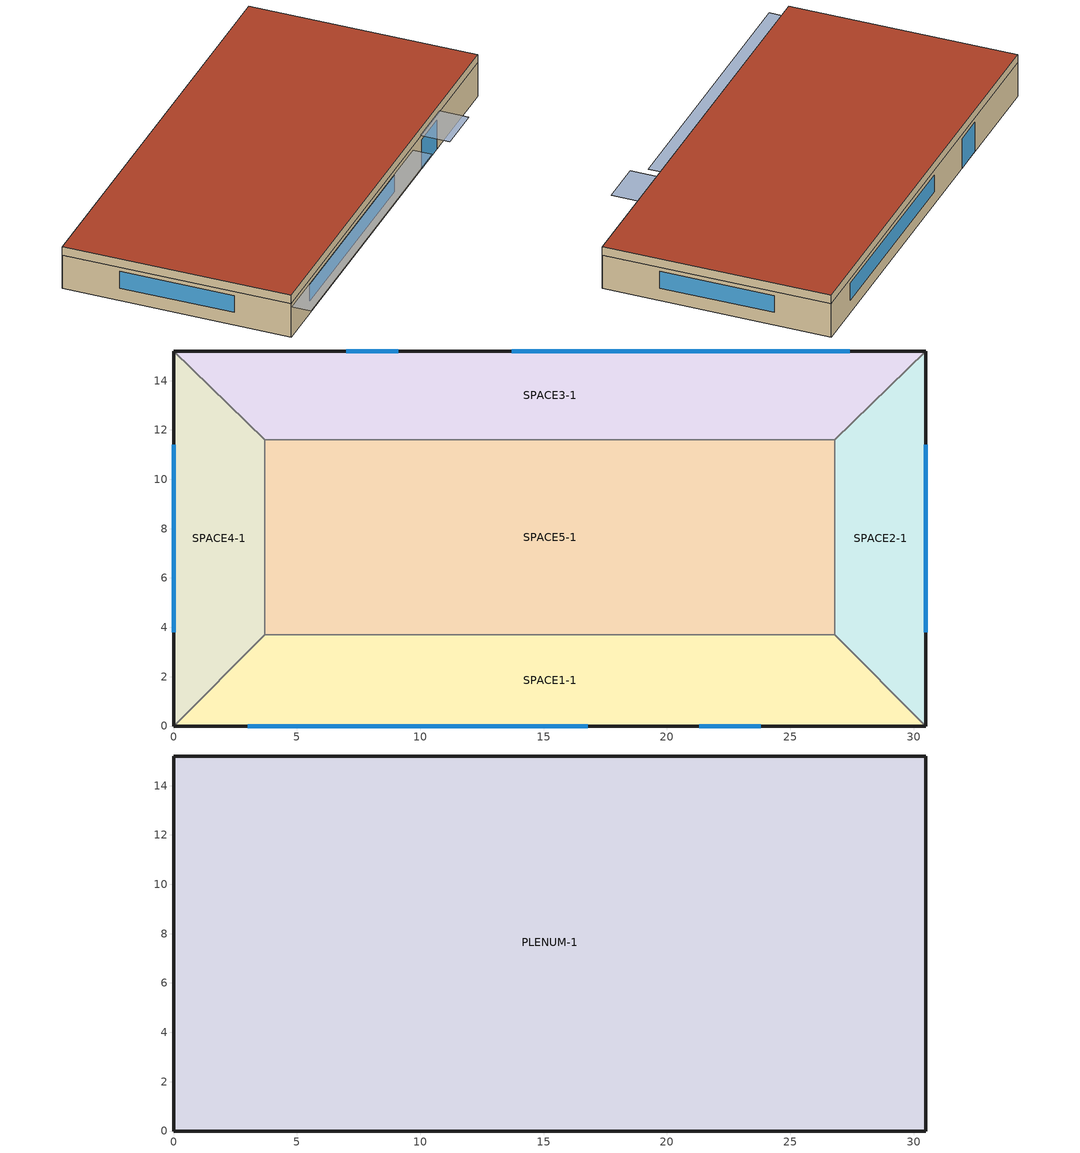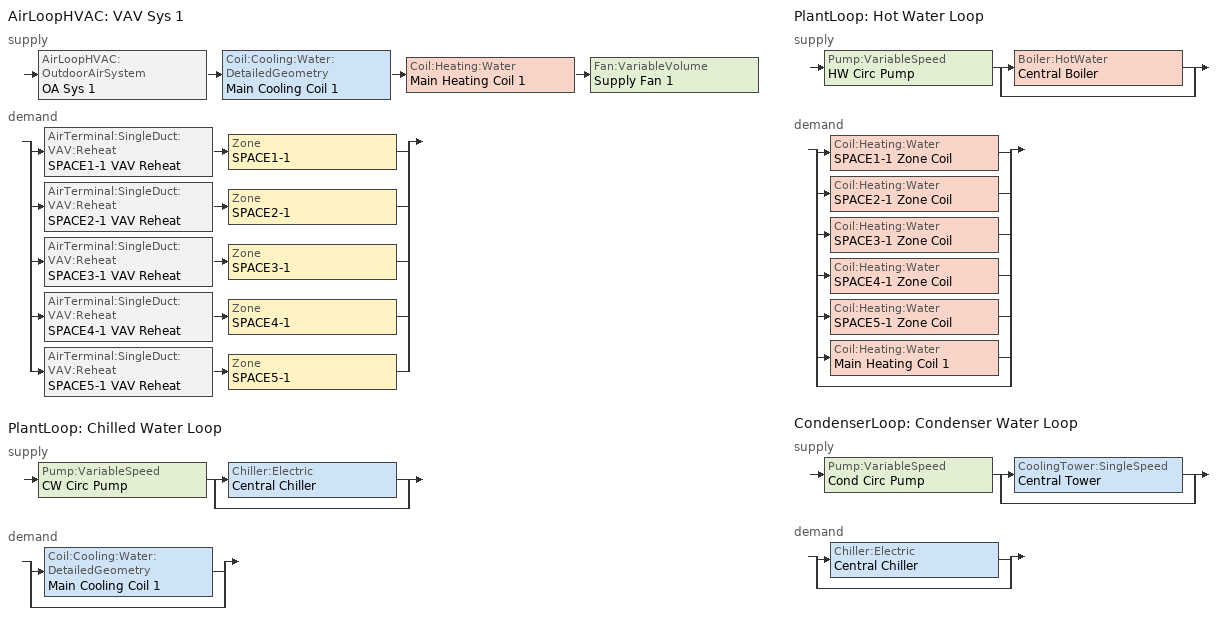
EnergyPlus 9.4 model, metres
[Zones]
SPACE3-1
 floor ground (FLOOR-SLAB-1): 26.8,11.6 3.7,11.6 0,15.2 30.5,15.2 z0
 wall outside (WALL-1): 30.5,15.2 0,15.2 z0:2.4
 wall to SPACE2-1 (INT-WALL-1): 26.8,11.6 30.5,15.2 z0:2.4
 wall to SPACE4-1 (INT-WALL-1): 0,15.2 3.7,11.6 z0:2.4
 wall to SPACE5-1 (INT-WALL-1): 3.7,11.6 26.8,11.6 z0:2.4
 window (Sgl Grey 3mm): 9.1,15.2 7,15.2 z0:2.1
 window (Dbl Clr 3mm/13mm Air): 27.4,15.2 13.7,15.2 z0.9:2.1
SPACE1-1
 floor ground (FLOOR-SLAB-1): 26.8,3.7 30.5,0 0,0 3.7,3.7 z0
 wall outside (WALL-1): 0,0 30.5,0 z0:2.4
 wall to SPACE2-1 (INT-WALL-1): 30.5,0 26.8,3.7 z0:2.4
 wall to SPACE4-1 (INT-WALL-1): 3.7,3.7 0,0 z0:2.4
 wall to SPACE5-1 (INT-WALL-1): 26.8,3.7 3.7,3.7 z0:2.4
 window (Sgl Grey 3mm): 21.3,0 23.8,0 z0:2.1
 window (Dbl Clr 3mm/13mm Air): 3,0 16.8,0 z0.9:2.1
SPACE2-1
 floor ground (FLOOR-SLAB-1): 26.8,11.6 30.5,15.2 30.5,0 26.8,3.7 z0
 wall outside (WALL-1): 30.5,0 30.5,15.2 z0:2.4
 wall to SPACE5-1 (INT-WALL-1): 26.8,11.6 26.8,3.7 z0:2.4
 window (Dbl Clr 3mm/13mm Air): 30.5,3.8 30.5,11.4 z0.9:2.1
SPACE4-1
 floor ground (FLOOR-SLAB-1): 3.7,3.7 0,0 0,15.2 3.7,11.6 z0
 wall outside (WALL-1): 0,15.2 0,0 z0:2.4
 wall to SPACE5-1 (INT-WALL-1): 3.7,3.7 3.7,11.6 z0:2.4
 window (Dbl Clr 3mm/13mm Air): 0,11.4 0,3.8 z0.9:2.1
SPACE5-1
 floor ground (FLOOR-SLAB-1): 26.8,11.6 26.8,3.7 3.7,3.7 3.7,11.6 z0
PLENUM-1
 floor to SPACE1-1 (CLNG-1): 26.8,3.7 30.5,0 0,0 3.7,3.7 z2.4
 floor to SPACE2-1 (CLNG-1): 26.8,11.6 30.5,15.2 30.5,0 26.8,3.7 z2.4
 floor to SPACE3-1 (CLNG-1): 26.8,11.6 3.7,11.6 0,15.2 30.5,15.2 z2.4
 floor to SPACE4-1 (CLNG-1): 3.7,3.7 0,0 0,15.2 3.7,11.6 z2.4
 floor to SPACE5-1 (CLNG-1): 26.8,11.6 26.8,3.7 3.7,3.7 3.7,11.6 z2.4
 wall outside (WALL-1): 30.5,15.2 0,15.2 0,0 30.5,0 30.5,15.2 z2.4:3
 roof outside (ROOF-1): 0,15.2 0,0 30.5,0 30.5,15.2 z3
shading: 0,-1.3 0,0 19.8,0 19.8,-1.3 z2.2; 21,-2 21,0 24.1,0 24.1,-2 z2.6
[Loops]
AirLoopHVAC 'VAV Sys 1'
 supply: AirLoopHVAC:OutdoorAirSystem 'OA Sys 1' > Coil:Cooling:Water:DetailedGeometry 'Main Cooling Coil 1' > Coil:Heating:Water 'Main Heating Coil 1' > Fan:VariableVolume 'Supply Fan 1'
 demand: split
  | AirTerminal:SingleDuct:VAV:Reheat 'SPACE1-1 VAV Reheat' > Zone 'SPACE1-1'
  | AirTerminal:SingleDuct:VAV:Reheat 'SPACE2-1 VAV Reheat' > Zone 'SPACE2-1'
  | AirTerminal:SingleDuct:VAV:Reheat 'SPACE3-1 VAV Reheat' > Zone 'SPACE3-1'
  | AirTerminal:SingleDuct:VAV:Reheat 'SPACE4-1 VAV Reheat' > Zone 'SPACE4-1'
  | AirTerminal:SingleDuct:VAV:Reheat 'SPACE5-1 VAV Reheat' > Zone 'SPACE5-1'
PlantLoop 'Chilled Water Loop'
 supply: Pump:VariableSpeed 'CW Circ Pump' > split
  | Chiller:Electric 'Central Chiller'
  | bypass
 demand: split
  | Coil:Cooling:Water:DetailedGeometry 'Main Cooling Coil 1'
  | bypass
PlantLoop 'Hot Water Loop'
 supply: Pump:VariableSpeed 'HW Circ Pump' > split
  | Boiler:HotWater 'Central Boiler'
  | bypass
 demand: split
  | Coil:Heating:Water 'SPACE1-1 Zone Coil'
  | Coil:Heating:Water 'SPACE2-1 Zone Coil'
  | Coil:Heating:Water 'SPACE3-1 Zone Coil'
  | Coil:Heating:Water 'SPACE4-1 Zone Coil'
  | Coil:Heating:Water 'SPACE5-1 Zone Coil'
  | Coil:Heating:Water 'Main Heating Coil 1'
  | bypass
CondenserLoop 'Condenser Water Loop'
 supply: Pump:VariableSpeed 'Cond Circ Pump' > split
  | CoolingTower:SingleSpeed 'Central Tower'
  | bypass
 demand: split
  | Chiller:Electric 'Central Chiller'
  | bypass
[Building]
Building: Loads convergence tolerance value=0.04; Maximum number of warmup days=25; Minimum number of warmup days=6; North axis=30; Solar distribution=FullExterior; Temperature convergence tolerance value=0.4; Terrain=City
[Site:GroundTemperature:BuildingSurface]
20.03, 20.03, 20.13, 20.3, 20.43, 20.52, 20.62, 20.77, 20.78, 20.55, 20.44, 20.2
[Site:Location]
FRESNO_CA_USA_WMO_723890: Elevation=100; Latitude=36.77; Longitude=-119.72; Time zone=-8
[SizingPeriod:DesignDay] Barometric pressure=100129; Day of month=21; Daylight saving time indicator=No; Humidity condition type=WetBulb; Rain indicator=No; Snow indicator=No; Solar model indicator=ASHRAEClearSky
Name | Daily dry bulb temperature range | Day type | Maximum dry bulb temperature | Month | Sky clearness | Wetbulb or dewpoint at maximum dry bulb | Wind direction | Wind speed
FRESNO Ann Clg 1% Condns DB=>MWB | 16.7 | SummerDesignDay | 38.3 | 7 | 1 | 21.2 | 300 | 3.7
FRESNO Ann Htg 99% Condns DB | 0 | WinterDesignDay | 0.5 | 12 | 0 | 0.5 | 80 | 1.3
[Construction]
CLNG-1: MAT-CLNG-1
Dbl Clr 3mm/13mm Air: CLEAR 3MM, AIR 13MM, CLEAR 3MM
FLOOR-SLAB-1: CC03
INT-WALL-1: GP02, AL21, GP02
ROOF-1: RG01, BR01, IN46, WD01
Sgl Grey 3mm: GREY 3MM
WALL-1: WD01, PW03, IN02, GP01
[Material] Thermal absorptance=0.9
Name | Conductivity | Density | Roughness | Solar absorptance | Specific heat | Thickness | Visible absorptance
BR01 | 0.162 | 1121 | VeryRough | 0.7 | 1464 | 0.0095 | 0.7
CC03 | 1.31 | 2243 | MediumRough | 0.65 | 837 | 0.1016 | 0.65
GP01 | 0.16 | 801 | MediumSmooth | 0.75 | 837 | 0.0127 | 0.75
GP02 | 0.16 | 801 | MediumSmooth | 0.75 | 837 | 0.0159 | 0.75
IN02 | 0.043 | 10 | Rough | 0.75 | 837 | 0.0901 | 0.75
IN46 | 0.023 | 24 | VeryRough | 0.5 | 1590 | 0.0762 | 0.5
PW03 | 0.115 | 545 | MediumSmooth | 0.78 | 1213 | 0.0127 | 0.78
RG01 | 1.442 | 881 | Rough | 0.65 | 1674 | 0.0127 | 0.65
WD01 | 0.115 | 513 | MediumSmooth | 0.78 | 1381 | 0.0191 | 0.78
[Material:AirGap]
AL21: Thermal resistance=0.157
[Material:NoMass]
MAT-CLNG-1: Roughness=Rough; Solar absorptance=0.65; Thermal absorptance=0.65; Thermal resistance=0.652259; Visible absorptance=0.65
[WindowMaterial:Gas]
AIR 13MM: Gas type=Air; Thickness=0.0127
[WindowMaterial:Glazing] Back side infrared hemispherical emissivity=0.84; Conductivity=0.9; Front side infrared hemispherical emissivity=0.84; Infrared transmittance at normal incidence=0; Optical data type=SpectralAverage; Thickness=0.003
Name | Back side solar reflectance at normal incidence | Back side visible reflectance at normal incidence | Front side solar reflectance at normal incidence | Front side visible reflectance at normal incidence | Solar transmittance at normal incidence | Visible transmittance at normal incidence
CLEAR 3MM | 0.075 | 0.081 | 0.075 | 0.081 | 0.837 | 0.898
GREY 3MM | 0.061 | 0.061 | 0.061 | 0.061 | 0.626 | 0.611
[AirLoopHVAC]
VAV Sys 1: Design supply air flow rate=Autosize
[AirLoopHVAC:ReturnPlenum]
Return-Plenum-1: Zone=PLENUM-1
[AirTerminal:SingleDuct:VAV:Reheat] Availability schedule=FanAvailSched; Constant minimum air flow fraction=0.3; Convergence tolerance=0.001; Damper heating action=ReverseWithLimits; Maximum air flow rate=Autosize; Maximum flow fraction during reheat=Autosize; Maximum flow per zone floor area during reheat=Autosize; Maximum hot water or steam flow rate=Autosize; Minimum hot water or steam flow rate=0; Zone minimum air flow input method=Constant
Name | Reheat coil
SPACE1-1 VAV Reheat | SPACE1-1 Zone Coil
SPACE2-1 VAV Reheat | SPACE2-1 Zone Coil
SPACE3-1 VAV Reheat | SPACE3-1 Zone Coil
SPACE4-1 VAV Reheat | SPACE4-1 Zone Coil
SPACE5-1 VAV Reheat | SPACE5-1 Zone Coil
[AvailabilityManager:Scheduled]
VAV Sys 1 Avail: Schedule=FanAvailSched
[Boiler:HotWater]
Central Boiler: Boiler flow mode=LeavingSetpointModulated; Design water flow rate=Autosize; Efficiency curve temperature evaluation variable=LeavingBoiler; Fuel type=NaturalGas; Maximum part load ratio=1.2; Minimum part load ratio=0; Nominal capacity=Autosize; Nominal thermal efficiency=0.8; Normalized boiler efficiency curve=BoilerEfficiency; Optimum part load ratio=1; Water outlet upper temperature limit=100
[Chiller:Electric]
Central Chiller: Chilled water outlet temperature lower limit=5; Chiller flow mode=LeavingSetpointModulated; Condenser type=WaterCooled; Design chilled water flow rate=Autosize; Design chilled water outlet temperature=6.67; Design condenser fluid flow rate=Autosize; Design condenser inlet temperature=35; Maximum part load ratio=1; Minimum part load ratio=0; Nominal capacity=Autosize; Nominal cop=3.2; Optimum part load ratio=0.65; Temperature rise coefficient=2.778; Coefficient 1 of capacity ratio curve=0.9949; Coefficient 1 of full load ratio curve=0.03303; Coefficient 1 of power ratio curve=2.333; Coefficient 2 of capacity ratio curve=-0.045954; Coefficient 2 of full load ratio curve=0.6852; Coefficient 2 of power ratio curve=-1.975; Coefficient 3 of capacity ratio curve=-0.0013543; Coefficient 3 of full load ratio curve=0.2818; Coefficient 3 of power ratio curve=0.6121
[Coil:Cooling:Water:DetailedGeometry]
Main Cooling Coil 1: Availability schedule=CoolingCoilAvailSched; Coil depth=Autosize; Fin diameter=Autosize; Fin surface area=Autosize; Maximum water flow rate=Autosize; Minimum airflow area=Autosize; Number of tubes per row=Autosize; Total tube inside area=Autosize; Tube outside surface area=Autosize
[Coil:Heating:Water] Availability schedule=ReheatCoilAvailSched; Maximum water flow rate=Autosize; Performance input method=UFactorTimesAreaAndDesignWaterFlowRate; Rated capacity=Autosize; Rated inlet air temperature=16.6; Rated inlet water temperature=82.2; Rated outlet air temperature=32.2; Rated outlet water temperature=71.1; U factor times area value=Autosize
Main Heating Coil 1; SPACE1-1 Zone Coil; SPACE2-1 Zone Coil; SPACE3-1 Zone Coil; SPACE4-1 Zone Coil; SPACE5-1 Zone Coil
[CondenserEquipmentList]
All Towers: Central Tower, CoolingTower:SingleSpeed
[CondenserEquipmentOperationSchemes]
Tower Loop Operation: Control scheme 1=Year Round Tower Operation; Control scheme 1 schedule=PlantOnSched
[CondenserLoop]
Condenser Water Loop: Condenser equipment operation scheme=Tower Loop Operation; Condenser loop volume=Autocalculate; Fluid type=Water; Load distribution scheme=SequentialLoad; Maximum loop flow rate=Autosize; Maximum loop temperature=80; Minimum loop flow rate=0; Minimum loop temperature=10
[Controller:OutdoorAir]
OA Controller 1: Economizer control action type=ModulateFlow; Economizer control type=FixedDryBulb; Economizer maximum limit dry bulb temperature=19; Economizer minimum limit dry bulb temperature=4; Lockout type=NoLockout; Maximum outdoor air flow rate=Autosize; Minimum limit type=FixedMinimum; Minimum outdoor air flow rate=Autosize; Minimum outdoor air schedule=Min OA Sched
[Controller:WaterCoil] Actuator variable=Flow; Control variable=Temperature; Controller convergence tolerance=0.002; Maximum actuated flow=Autosize; Minimum actuated flow=0
Name | Action
Central Cooling Coil Contoller 1 | Reverse
Central Heating Coil Contoller 1 | Normal
[CoolingTower:SingleSpeed]
Central Tower: Design air flow rate=Autosize; Design fan power=Autosize; Design u factor times area value=Autosize; Design water flow rate=Autosize; Free convection regime air flow rate=0; Free convection regime u factor times area value=0
[DesignSpecification:OutdoorAir] Outdoor air flow per person=0.00944; Outdoor air flow per zone=0; Outdoor air flow per zone floor area=0; Outdoor air method=Flow/Person
SZ DSOA SPACE1-1; SZ DSOA SPACE2-1; SZ DSOA SPACE3-1; SZ DSOA SPACE4-1; SZ DSOA SPACE5-1
[ElectricEquipment] Design level calculation method=EquipmentLevel; Fraction latent=0; Fraction lost=0; Fraction radiant=0.3; Schedule=EQUIP-1
Name | Zone or zonelist | Design level
SPACE1-1 ElecEq 1 | SPACE1-1 | 1056
SPACE2-1 ElecEq 1 | SPACE2-1 | 456
SPACE3-1 ElecEq 1 | SPACE3-1 | 1056
SPACE4-1 ElecEq 1 | SPACE4-1 | 456
SPACE5-1 ElecEq 1 | SPACE5-1 | 1976
[Fan:VariableVolume]
Supply Fan 1: Availability schedule=FanAvailSched; Fan power coefficient 1=0.350712; Fan power coefficient 2=0.308505; Fan power coefficient 3=-0.541374; Fan power coefficient 4=0.871988; Fan power coefficient 5=0; Fan power minimum flow fraction=0.25; Fan power minimum flow rate input method=Fraction; Fan total efficiency=0.7; Maximum flow rate=Autosize; Motor efficiency=0.9; Motor in airstream fraction=1; Pressure rise=600
[Lights] Design level calculation method=LightingLevel; End use subcategory=GeneralLights; Fraction radiant=0.59; Fraction replaceable=0; Fraction visible=0.2; Return air fraction=0.2; Schedule=LIGHTS-1
Name | Zone or zonelist | Lighting level
SPACE1-1 Lights 1 | SPACE1-1 | 1584
SPACE2-1 Lights 1 | SPACE2-1 | 684
SPACE3-1 Lights 1 | SPACE3-1 | 1584
SPACE4-1 Lights 1 | SPACE4-1 | 684
SPACE5-1 Lights 1 | SPACE5-1 | 2964
[People] Activity level schedule=ActSchd; Fraction radiant=0.3; Number of people calculation method=People; Number of people schedule=OCCUPY-1
Name | Zone or zonelist | Number of people
SPACE1-1 People 1 | SPACE1-1 | 11
SPACE2-1 People 1 | SPACE2-1 | 5
SPACE3-1 People 1 | SPACE3-1 | 11
SPACE4-1 People 1 | SPACE4-1 | 5
SPACE5-1 People 1 | SPACE5-1 | 20
[PlantEquipmentList]
Cooling Plant: Central Chiller, Chiller:Electric
heating plant: Central Boiler, Boiler:HotWater
[PlantEquipmentOperation:CoolingLoad] Load range 1 lower limit=0
Name | Load range 1 upper limit | Range 1 equipment list
Central Chiller Only | 900000 | Cooling Plant
Year Round Tower Operation | 90000000 | All Towers
[PlantEquipmentOperation:HeatingLoad]
Central Boiler Only: Load range 1 lower limit=0; Load range 1 upper limit=1000000; Range 1 equipment list=heating plant
[PlantEquipmentOperationSchemes] Control scheme 1 schedule=PlantOnSched
Name | Control scheme 1
CW Loop Operation | Central Chiller Only
Hot Loop Operation | Central Boiler Only
[PlantLoop] Fluid type=Water; Load distribution scheme=SequentialLoad; Maximum loop flow rate=Autosize; Minimum loop flow rate=0; Plant loop volume=Autocalculate
Name | Maximum loop temperature | Minimum loop temperature | Plant equipment operation scheme
Chilled Water Loop | 98 | 1 | CW Loop Operation
Hot Water Loop | 100 | 10 | Hot Loop Operation
[Pump:VariableSpeed] Design maximum flow rate=Autosize; Design minimum flow rate=0; Design power consumption=Autosize; Design pump head=179352; Fraction of motor inefficiencies to fluid stream=0; Motor efficiency=0.9; Pump control type=Intermittent; Coefficient 1 of the part load performance curve=0; Coefficient 2 of the part load performance curve=1; Coefficient 3 of the part load performance curve=0; Coefficient 4 of the part load performance curve=0
Name | Pump flow rate schedule
CW Circ Pump; Cond Circ Pump | CoolingPumpAvailSched
HW Circ Pump
[SetpointManager:FollowOutdoorAirTemperature]
MyCondenserControl: Control variable=Temperature; Maximum setpoint temperature=80; Minimum setpoint temperature=10; Offset temperature difference=0; Reference temperature type=OutdoorAirWetBulb; Setpoint node or nodelist=Condenser Supply Outlet Node
[SetpointManager:MixedAir]
Mixed Air Temp Manager 1: Control variable=Temperature; Setpoint node or nodelist=Main Branch SetPoint Node List
[SetpointManager:Scheduled] Control variable=Temperature
Name | Schedule | Setpoint node or nodelist
Central Boiler Setpoint Manager | HW Loop Temp Schedule | Central Boiler Outlet Node
Central Chiller Setpoint Manager | CW Loop Temp Schedule | Central Chiller Outlet Node
Chilled Water Loop Setpoint Manager | CW Loop Temp Schedule | Chilled Water Loop Setpoint Node List
Hot Water Loop Setpoint Manager | HW Loop Temp Schedule | Hot Water Loop Setpoint Node List
Supply Air Temp Manager 1 | Seasonal Reset Supply Air Temp Sch | Supply Air Temp Nodes 1
[Sizing:Plant]
Name | Design loop exit temperature | Loop design temperature difference | Loop type
Hot Water Loop | 82 | 11 | Heating
Chilled Water Loop | 7.22 | 6.67 | Cooling
Condenser Water Loop | 29.4 | 5.6 | Condenser
[Sizing:System]
VAV Sys 1: 100 outdoor air in cooling=No; 100 outdoor air in heating=No; Central cooling capacity control method=VAV; Central cooling design supply air humidity ratio=0.008; Central cooling design supply air temperature=12.8; Central heating design supply air humidity ratio=0.008; Central heating design supply air temperature=16.7; Central heating maximum system air flow ratio=0.3; Cooling design capacity=Autosize; Cooling design capacity method=CoolingDesignCapacity; Cooling supply air flow rate=0; Cooling supply air flow rate method=DesignDay; Design outdoor air flow rate=Autosize; Heating design capacity=Autosize; Heating design capacity method=HeatingDesignCapacity; Heating supply air flow rate=0; Heating supply air flow rate method=DesignDay; Precool design humidity ratio=0.008; Precool design temperature=11; Preheat design humidity ratio=0.008; Preheat design temperature=7; Type of load to size on=Sensible; Type of zone sum to use=NonCoincident; Zone maximum outdoor air fraction=1
[Sizing:Zone] Account for dedicated outdoor air system=No; Cooling design air flow method=DesignDay; Cooling design air flow rate=0; Dedicated outdoor air high setpoint temperature for design=Autosize; Dedicated outdoor air low setpoint temperature for design=Autosize; Dedicated outdoor air system control strategy=NeutralSupplyAir; Heating design air flow method=DesignDay; Heating design air flow rate=0; Zone cooling design supply air humidity ratio=0.009; Zone cooling design supply air temperature=14; Zone cooling design supply air temperature input method=SupplyAirTemperature; Zone cooling sizing factor=0; Zone heating design supply air humidity ratio=0.004; Zone heating design supply air temperature=50; Zone heating design supply air temperature input method=SupplyAirTemperature; Zone heating sizing factor=0
Name | Design specification outdoor air object
SPACE1-1 | SZ DSOA SPACE1-1
SPACE2-1 | SZ DSOA SPACE2-1
SPACE3-1 | SZ DSOA SPACE3-1
SPACE4-1 | SZ DSOA SPACE4-1
SPACE5-1 | SZ DSOA SPACE5-1
[ThermostatSetpoint:DualSetpoint]
DualSetPoint: Cooling setpoint temperature schedule=Clg-SetP-Sch; Heating setpoint temperature schedule=Htg-SetP-Sch
[ThermostatSetpoint:SingleCooling]
CoolingSetpoint: Setpoint temperature schedule=Clg-SetP-Sch
[ThermostatSetpoint:SingleHeating]
HeatingSetpoint: Setpoint temperature schedule=Htg-SetP-Sch
[Zone] Multiplier=1; Type=1
Name | Ceiling height | Volume
PLENUM-1 | 0.6096 | 283.2
SPACE1-1; SPACE3-1 | 2.4384 | 239.247
SPACE2-1; SPACE4-1 | 2.4384 | 103.311
SPACE5-1 | 2.4384 | 447.683
[ZoneControl:Thermostat] Control 1=CoolingSetPoint; Control 2=HeatingSetpoint; Control 3=DualSetPoint; Control type schedule=Zone Control Type Sched
Name | Zone or zonelist
SPACE1-1 Control | SPACE1-1
SPACE2-1 Control | SPACE2-1
SPACE3-1 Control | SPACE3-1
SPACE4-1 Control | SPACE4-1
SPACE5-1 Control | SPACE5-1
[ZoneCrossMixing] Delta temperature=1; Design flow rate=0.1; Design flow rate calculation method=Flow/Zone; Maximum outdoor temperature schedule=MaxOutdoorTemp; Maximum source zone temperature schedule=MaxIndoorTemp; Maximum zone temperature schedule=MaxIndoorTemp; Minimum outdoor temperature schedule=MinOutdoorTemp; Minimum source zone temperature schedule=MinIndoorTemp; Minimum zone temperature schedule=MinIndoorTemp; Schedule=MixingAvailSched
Name | Zone | Source zone
SPACE2-1 XMixng 1 | SPACE2-1 | SPACE4-1
SPACE4-1 XMixng 1 | SPACE4-1 | SPACE2-1
[Zone equipment]
SPACE1-1: SPACE1-1 VAV Reheat
SPACE2-1: SPACE2-1 VAV Reheat
SPACE3-1: SPACE3-1 VAV Reheat
SPACE4-1: SPACE4-1 VAV Reheat
SPACE5-1: SPACE5-1 VAV Reheat
[ZoneInfiltration:DesignFlowRate] Constant term coefficient=0; Design flow rate calculation method=Flow/Zone; Schedule=INFIL-SCH; Temperature term coefficient=0; Velocity squared term coefficient=0; Velocity term coefficient=0.2237
Name | Zone or zonelist | Design flow rate
SPACE1-1 Infil 1; SPACE1-1 Infil 2 | SPACE1-1 | 0.00835
SPACE2-1 Infil 1 | SPACE2-1 | 0.00717
SPACE3-1 Infil 1 | SPACE3-1 | 0.0167
SPACE4-1 Infil 1 | SPACE4-1 | 0.00717
SPACE5-1 Infil 1 | SPACE5-1 | 0.031089
[ZoneMixing] Delta temperature schedule=DeltaTemp; Design flow rate=0.1059; Design flow rate calculation method=Flow/Zone; Maximum outdoor temperature schedule=MaxOutdoorTemp; Maximum source zone temperature schedule=MaxIndoorTemp; Maximum zone temperature schedule=MaxIndoorTemp; Minimum outdoor temperature schedule=MinOutdoorTemp; Minimum source zone temperature schedule=MinIndoorTemp; Minimum zone temperature schedule=MinIndoorTemp; Schedule=MixingAvailSched
Name | Zone | Source zone
SPACE3-1 Mixng 1 | SPACE3-1 | SPACE5-1
SPACE5-1 Mixng 1 | SPACE5-1 | SPACE1-1
[ZoneVentilation:DesignFlowRate] Constant term coefficient=1; Design flow rate calculation method=Flow/Zone; Schedule=NightVentSched; Temperature term coefficient=0; Velocity squared term coefficient=0; Velocity term coefficient=0; Ventilation type=Intake
Name | Zone or zonelist | Delta temperature | Design flow rate | Fan pressure rise | Fan total efficiency | Minimum indoor temperature | Delta temperature schedule | Maximum indoor temperature schedule | Maximum outdoor temperature schedule | Maximum wind speed | Minimum indoor temperature schedule | Minimum outdoor temperature schedule
PLENUM-1 Ventl 1 | PLENUM-1 | 2 | 0.4685 | 0 | 1 | 18
SPACE1-1 Ventl 1; SPACE1-1 Ventl 2 | SPACE1-1 |  | 0.05295 | 67 | 0.7 |  | DeltaTemp | MaxIndoorTemp | MaxOutdoorTemp | 40 | MinIndoorTemp | MinOutdoorTemp
SPACE2-1 Ventl 1 | SPACE2-1 | 2 | 0.0703 | 67 | 0.7 | 18
SPACE3-1 Ventl 1 | SPACE3-1 | 2 | 0.0995 | 67 | 0.7 | 18
SPACE4-1 Ventl 1 | SPACE4-1 | 2 | 0.0985 | 67 | 0.7 | 18
SPACE5-1 Ventl 1; SPACE5-1 Ventl 2 | SPACE5-1 |  | 0.04715 | 67 | 0.7 |  | DeltaTemp | MaxIndoorTemp | MaxOutdoorTemp | 40 | MinIndoorTemp | MinOutdoorTemp
[Curve:Quadratic]
BoilerEfficiency: Maximum value of x=1; Minimum value of x=0; Coefficient1 constant=1; Coefficient2 x=0; Coefficient3 x 2=0
[Schedule:Compact]
ActSchd: Through: 12/31, For: Alldays, Until: 24:00, 117.24
CW Loop Temp Schedule: Through: 12/31, For: Alldays, Until: 24:00, 7.22
Clg-SetP-Sch: Through: 12/31, For: Weekdays CustomDay1 CustomDay2, Until: 7:00, 40, Until: 18:00, 23.9, Until: 24:00, 40, For: Weekends Holidays, Until: 7:00, 40, Until: 13:00, 23.9, Until: 24:00, 32.2, For: SummerDesignDay, Until: 24:00, 23.9, For: WinterDesignDay, Until: 24:00, 40
CoolingCoilAvailSched: Through: 3/31, For: Alldays, Until: 24:00, 0, Through: 9/30, For: Weekdays, Until: 7:00, 0, Until: 17:00, 1, Until: 24:00, 0, For: Weekends Holidays CustomDay1 CustomDay2, Until: 24:00, 0, For: SummerDesignDay WinterDesignDay, Until: 24:00, 1, Through: 12/31, For: Alldays, Until: 24:00, 0
CoolingPumpAvailSched: Through: 3/31, For: Alldays, Until: 24:00, 0, Through: 9/30, For: Alldays, Until: 24:00, 1, Through: 12/31, For: Alldays, Until: 24:00, 0
DeltaTemp: Through: 12/31, For: AllDays, Until: 24:00, 2
EQUIP-1: Through: 12/31, For: Weekdays SummerDesignDay CustomDay1 CustomDay2, Until: 8:00, 0.02, Until: 9:00, 0.4, Until: 14:00, 0.9, Until: 15:00, 0.8, Until: 16:00, 0.7, Until: 18:00, 0.5, Until: 20:00, 0.3, Until: 24:00, 0.02, For: Saturday Sunday Holidays WinterDesignDay, Until: 24:00, 0.2
FanAvailSched: Through: 3/31, For: AllDays, Until: 24:00, 1, Through: 9/30, For: Weekdays, Until: 7:00, 0, Until: 17:00, 1, Until: 24:00, 0, For: Weekends Holidays CustomDay1 CustomDay2, Until: 24:00, 0, For: SummerDesignDay WinterDesignDay, Until: 24:00, 1, Through: 12/31, For: AllDays, Until: 24:00, 1
HW Loop Temp Schedule: Through: 12/31, For: Alldays, Until: 24:00, 82
Htg-SetP-Sch: Through: 12/31, For: Weekdays CustomDay1 CustomDay2, Until: 7:00, 12.8, Until: 18:00, 21.1, Until: 24:00, 12.8, For: Weekends Holidays, Until: 7:00, 12.8, Until: 13:00, 21.1, Until: 24:00, 12.8, For: SummerDesignDay, Until: 24:00, 12.8, For: WinterDesignDay, Until: 24:00, 21.1
INFIL-SCH: Through: 3/31, For: Alldays, Until: 24:00, 1, Through: 10/31, For: Alldays, Until: 24:00, 0, Through: 12/31, For: Alldays, Until: 24:00, 1
LIGHTS-1: Through: 12/31, For: Weekdays SummerDesignDay CustomDay1 CustomDay2, Until: 8:00, 0.05, Until: 9:00, 0.9, Until: 10:00, 0.95, Until: 11:00, 1, Until: 12:00, 0.95, Until: 13:00, 0.8, Until: 14:00, 0.9, Until: 18:00, 1, Until: 19:00, 0.6, Until: 20:00, 0.2, Until: 21:00, 0.2, Until: 24:00, 0.05, For: Saturday Sunday Holidays WinterDesignDay, Until: 24:00, 0.05
MaxIndoorTemp; MaxOutdoorTemp: Through: 12/31, For: AllDays, Until: 24:00, 100
Min OA Sched: Through: 12/31, For: Weekdays, Until: 6:00, 0.02, Until: 18:00, 1, Until: 24:00, 0.02, For: Weekends SummerDesignDay WinterDesignDay CustomDay1 CustomDay2 Holidays, Until: 24:00, 0.02
MinIndoorTemp: Through: 12/31, For: AllDays, Until: 24:00, 18
MinOutdoorTemp: Through: 12/31, For: AllDays, Until: 24:00, -100
MixingAvailSched: Through: 3/31, For: AllDays, Until: 24:00, 1, Through: 9/30, For: Weekdays, Until: 7:00, 1, Until: 17:00, 1, Until: 24:00, 1, For: Weekends Holidays CustomDay1 CustomDay2, Until: 24:00, 0, For: SummerDesignDay WinterDesignDay, Until: 24:00, 1, Through: 12/31, For: AllDays, Until: 24:00, 1
NightVentSched: Through: 3/31, For: Alldays, Until: 24:00, 0, Through: 9/30, For: Monday Tuesday Wednesday Thursday, Until: 1:00, 0, Until: 7:00, 1, Until: 24:00, 0, For: Friday Weekends Holidays SummerDesignDay WinterDesignDay CustomDay1 CustomDay2, Until: 24:00, 0, Through: 12/31, For: Alldays, Until: 24:00, 0
OCCUPY-1: Through: 12/31, For: Weekdays SummerDesignDay CustomDay1 CustomDay2, Until: 8:00, 0, Until: 11:00, 1, Until: 12:00, 0.8, Until: 13:00, 0.4, Until: 14:00, 0.8, Until: 18:00, 1, Until: 19:00, 0.5, Until: 21:00, 0.1, Until: 24:00, 0, For: Saturday Sunday Holidays WinterDesignDay, Until: 24:00, 0
PlantOnSched: Through: 12/31, For: Alldays, Until: 24:00, 1
ReheatCoilAvailSched: Through: 3/31, For: Alldays, Until: 24:00, 1, Through: 9/30, For: Weekdays, Until: 7:00, 0, Until: 23:00, 1, Until: 24:00, 0, For: Weekends Holidays CustomDay1 CustomDay2, Until: 24:00, 0, For: SummerDesignDay, Until: 24:00, 1, For: WinterDesignDay, Until: 24:00, 1, Through: 12/31, For: AllDays, Until: 24:00, 1
Seasonal Reset Supply Air Temp Sch: Through: 3/31, For: Alldays, Until: 24:00, 16, Through: 9/30, For: Alldays, Until: 24:00, 13, Through: 12/31, For: Alldays, Until: 24:00, 16
Zone Control Type Sched: Through: 12/31, For: Weekdays Weekends Holidays CustomDay1 CustomDay2, Until: 24:00, 4, For: SummerDesignDay, Until: 24:00, 2, For: WinterDesignDay, Until: 24:00, 1
